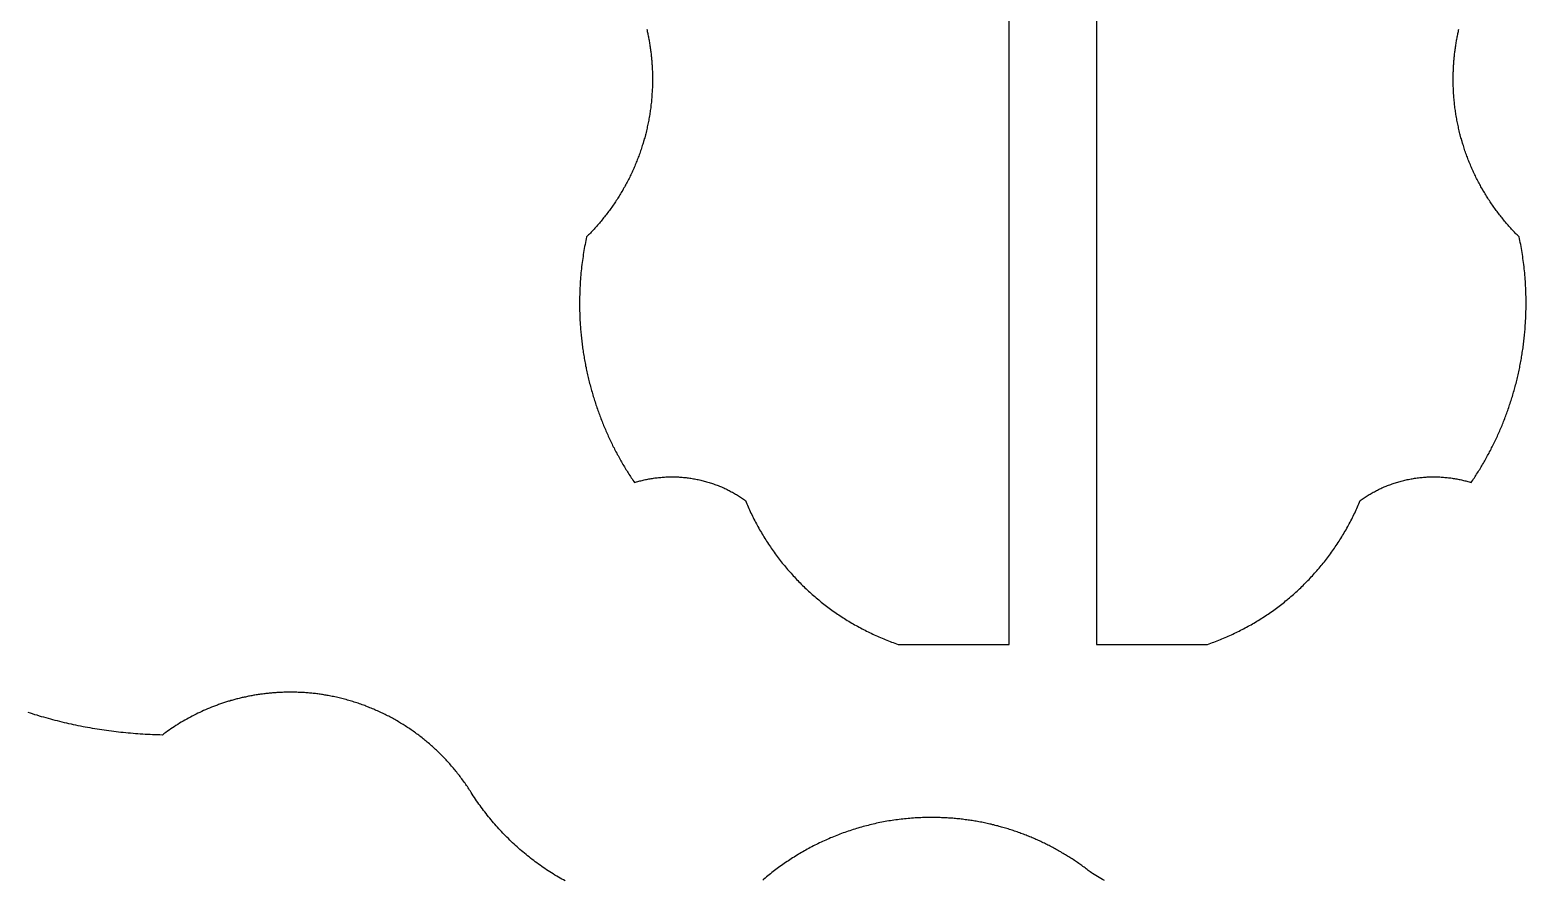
# Model space of a CAD drawing. Extents: x -331 to 1103, y -532 to 1751.
# Drawn here: x 729.2 to 938.5, y 508.9 to 627.8 of the extents above; entities that cross this region are included whole.
import ezdxf

# ---------------------------------------------------------------- set-up
doc = ezdxf.new("R2010")
doc.units = 0
doc.layers.add('Default_Layer', color=1, linetype='CONTINUOUS')

msp = doc.modelspace()

# ---------------------------------------------------------------- linework, layer by layer
at = {"layer": 'Default_Layer'}
for points in [[(815.46, 627.96), (815.5, 627.81), (815.53, 627.65), (815.57, 627.5), (815.6, 627.35), (815.63, 627.19), (815.66, 627.04), (815.69, 626.88), (815.72, 626.72), (815.75, 626.57), (815.78, 626.41), (815.81, 626.26), (815.83, 626.1), (815.86, 625.94), (815.88, 625.78), (815.91, 625.63), (815.93, 625.47), (815.95, 625.31), (815.98, 625.15), (816, 624.99), (816.02, 624.83), (816.04, 624.68), (816.06, 624.52), (816.07, 624.36), (816.09, 624.2), (816.11, 624.04), (816.12, 623.88), (816.14, 623.72), (816.15, 623.55), (816.16, 623.39), (816.18, 623.23), (816.19, 623.07), (816.2, 622.91), (816.21, 622.75), (816.22, 622.58), (816.22, 622.42), (816.23, 622.26), (816.24, 622.1), (816.24, 621.93), (816.25, 621.77), (816.25, 621.61), (816.26, 621.44), (816.26, 621.28), (816.26, 621.11), (816.26, 620.95), (816.26, 620.75), (816.26, 620.55), (816.25, 620.34), (816.25, 620.14), (816.24, 619.94), (816.24, 619.74), (816.23, 619.54), (816.22, 619.34), (816.21, 619.14), (816.19, 618.94), (816.18, 618.74), (816.17, 618.55), (816.15, 618.35), (816.13, 618.15), (816.12, 617.95), (816.1, 617.76), (816.08, 617.56), (816.05, 617.36), (816.03, 617.17), (816.01, 616.97), (815.98, 616.78), (815.95, 616.58), (815.93, 616.39), (815.9, 616.19), (815.87, 616), (815.83, 615.81), (815.8, 615.61), (815.77, 615.42), (815.73, 615.23), (815.7, 615.04), (815.66, 614.85), (815.62, 614.66), (815.58, 614.47), (815.54, 614.28), (815.5, 614.09), (815.45, 613.9), (815.41, 613.71), (815.36, 613.52), (815.32, 613.33), (815.27, 613.15), (815.22, 612.96), (815.17, 612.77), (815.12, 612.59), (815.06, 612.4), (815.01, 612.22), (814.96, 612.03), (814.9, 611.85), (814.84, 611.66), (814.78, 611.48), (814.73, 611.3), (814.67, 611.12), (814.6, 610.94), (814.54, 610.75), (814.48, 610.57), (814.41, 610.39), (814.35, 610.21), (814.28, 610.04), (814.21, 609.86), (814.14, 609.68), (814.07, 609.5), (814, 609.33), (813.93, 609.15), (813.86, 608.97), (813.78, 608.8), (813.71, 608.62), (813.63, 608.45), (813.55, 608.28), (813.48, 608.1), (813.4, 607.93), (813.32, 607.76), (813.24, 607.59), (813.15, 607.42), (813.07, 607.25), (812.99, 607.08), (812.9, 606.91), (812.81, 606.74), (812.73, 606.57), (812.64, 606.41), (812.55, 606.24), (812.46, 606.07), (812.37, 605.91), (812.27, 605.74), (812.18, 605.58), (812.09, 605.42), (811.99, 605.25), (811.89, 605.09), (811.8, 604.93), (811.7, 604.77), (811.6, 604.61), (811.5, 604.45), (811.4, 604.29), (811.3, 604.13), (811.19, 603.97), (811.09, 603.82), (810.99, 603.66), (810.88, 603.51), (810.77, 603.35), (810.67, 603.2), (810.56, 603.04), (810.45, 602.89), (810.34, 602.74), (810.23, 602.59), (810.12, 602.44), (810, 602.29), (809.89, 602.14), (809.77, 601.99), (809.66, 601.84), (809.54, 601.69), (809.43, 601.55), (809.31, 601.4), (809.19, 601.25), (809.07, 601.11), (808.95, 600.97), (808.83, 600.82), (808.7, 600.68), (808.58, 600.54), (808.46, 600.4), (808.33, 600.26), (808.21, 600.12), (808.08, 599.98), (807.95, 599.85), (807.82, 599.71), (807.7, 599.57), (807.57, 599.44), (807.43, 599.3), (807.3, 599.17), (807.17, 599.04), (807.04, 598.9), (806.98, 598.64), (806.92, 598.38), (806.87, 598.11), (806.82, 597.84), (806.77, 597.56), (806.72, 597.29), (806.67, 597.01), (806.62, 596.73), (806.58, 596.45), (806.54, 596.17), (806.5, 595.89), (806.46, 595.6), (806.42, 595.31), (806.38, 595.02), (806.35, 594.73), (806.32, 594.44), (806.29, 594.15), (806.26, 593.85), (806.23, 593.56), (806.21, 593.26), (806.18, 592.96), (806.16, 592.66), (806.14, 592.36), (806.13, 592.05), (806.11, 591.75), (806.1, 591.45), (806.09, 591.14), (806.08, 590.83), (806.07, 590.53), (806.07, 590.22), (806.06, 589.91), (806.06, 589.6), (806.06, 589.38), (806.06, 589.17), (806.07, 588.95), (806.07, 588.73), (806.07, 588.51), (806.08, 588.29), (806.09, 588.08), (806.09, 587.86), (806.1, 587.64), (806.11, 587.42), (806.12, 587.21), (806.14, 586.99), (806.15, 586.77), (806.16, 586.56), (806.18, 586.34), (806.19, 586.13), (806.21, 585.91), (806.23, 585.7), (806.25, 585.48), (806.27, 585.27), (806.29, 585.06), (806.31, 584.84), (806.33, 584.63), (806.36, 584.42), (806.38, 584.21), (806.41, 583.99), (806.44, 583.78), (806.46, 583.57), (806.49, 583.36), (806.52, 583.15), (806.55, 582.94), (806.58, 582.73), (806.62, 582.52), (806.65, 582.31), (806.69, 582.1), (806.72, 581.89), (806.76, 581.68), (806.8, 581.47), (806.83, 581.27), (806.87, 581.06), (806.91, 580.85), (806.96, 580.64), (807, 580.44), (807.04, 580.23), (807.09, 580.03), (807.13, 579.82), (807.18, 579.62), (807.22, 579.41), (807.27, 579.21), (807.32, 579), (807.37, 578.8), (807.42, 578.6), (807.47, 578.39), (807.52, 578.19), (807.58, 577.99), (807.63, 577.79), (807.69, 577.59), (807.74, 577.39), (807.8, 577.19), (807.86, 576.99), (807.92, 576.79), (807.98, 576.59), (808.04, 576.39), (808.1, 576.19), (808.16, 576), (808.22, 575.8), (808.29, 575.6), (808.35, 575.41), (808.42, 575.21), (808.49, 575.01), (808.55, 574.82), (808.62, 574.62), (808.69, 574.43), (808.76, 574.24), (808.83, 574.04), (808.9, 573.85), (808.98, 573.66), (809.05, 573.47), (809.12, 573.28), (809.2, 573.08), (809.28, 572.89), (809.35, 572.7), (809.43, 572.52), (809.51, 572.33), (809.59, 572.14), (809.67, 571.95), (809.75, 571.76), (809.83, 571.58), (809.91, 571.39), (810, 571.2), (810.08, 571.02), (810.17, 570.83), (810.25, 570.65), (810.34, 570.46), (810.43, 570.28), (810.51, 570.1), (810.6, 569.91), (810.69, 569.73), (810.78, 569.55), (810.88, 569.37), (810.97, 569.19), (811.06, 569.01), (811.15, 568.83), (811.25, 568.65), (811.34, 568.47), (811.44, 568.3), (811.54, 568.12), (811.64, 567.94), (811.73, 567.77), (811.83, 567.59), (811.93, 567.42), (812.03, 567.24), (812.13, 567.07), (812.24, 566.89), (812.34, 566.72), (812.44, 566.55), (812.55, 566.38), (812.65, 566.21), (812.76, 566.04), (812.87, 565.87), (812.97, 565.7), (813.08, 565.53), (813.19, 565.36), (813.3, 565.19), (813.41, 565.03), (813.52, 564.86), (813.63, 564.69), (813.75, 564.53), (813.89, 564.58), (814.04, 564.62), (814.19, 564.67), (814.34, 564.71), (814.5, 564.75), (814.65, 564.79), (814.81, 564.83), (814.96, 564.87), (815.12, 564.91), (815.28, 564.94), (815.44, 564.97), (815.6, 565.01), (815.76, 565.04), (815.92, 565.07), (816.09, 565.09), (816.25, 565.12), (816.42, 565.14), (816.58, 565.17), (816.75, 565.19), (816.92, 565.21), (817.09, 565.23), (817.26, 565.25), (817.43, 565.26), (817.6, 565.28), (817.77, 565.29), (817.94, 565.3), (818.11, 565.31), (818.29, 565.32), (818.46, 565.32), (818.64, 565.33), (818.81, 565.33), (818.99, 565.33), (819.17, 565.33), (819.35, 565.33), (819.53, 565.32), (819.7, 565.31), (819.88, 565.31), (820.06, 565.3), (820.24, 565.29), (820.42, 565.27), (820.59, 565.26), (820.77, 565.24), (820.95, 565.22), (821.12, 565.2), (821.3, 565.18), (821.47, 565.16), (821.64, 565.13), (821.82, 565.1), (821.99, 565.07), (822.16, 565.04), (822.33, 565.01), (822.5, 564.98), (822.67, 564.94), (822.84, 564.91), (823.01, 564.87), (823.18, 564.83), (823.35, 564.79), (823.51, 564.74), (823.68, 564.7), (823.84, 564.65), (824.01, 564.6), (824.17, 564.55), (824.34, 564.5), (824.5, 564.45), (824.66, 564.39), (824.82, 564.34), (824.98, 564.28), (825.14, 564.22), (825.3, 564.16), (825.46, 564.1), (825.62, 564.04), (825.77, 563.97), (825.93, 563.91), (826.08, 563.84), (826.24, 563.77), (826.39, 563.7), (826.54, 563.63), (826.69, 563.56), (826.84, 563.48), (826.99, 563.41), (827.14, 563.33), (827.29, 563.25), (827.44, 563.17), (827.58, 563.09), (827.73, 563.01), (827.87, 562.92), (828.01, 562.84), (828.16, 562.75), (828.3, 562.66), (828.44, 562.58), (828.58, 562.48), (828.71, 562.39), (828.85, 562.3), (828.99, 562.21), (829.12, 562.11), (829.26, 562.01), (829.35, 561.79), (829.44, 561.57), (829.54, 561.35), (829.64, 561.13), (829.73, 560.91), (829.83, 560.7), (829.93, 560.48), (830.04, 560.26), (830.14, 560.05), (830.25, 559.83), (830.35, 559.62), (830.46, 559.41), (830.57, 559.19), (830.68, 558.98), (830.79, 558.77), (830.9, 558.56), (831.02, 558.36), (831.13, 558.15), (831.25, 557.94), (831.37, 557.74), (831.49, 557.53), (831.61, 557.33), (831.73, 557.13), (831.85, 556.92), (831.98, 556.72), (832.1, 556.52), (832.23, 556.32), (832.36, 556.13), (832.49, 555.93), (832.62, 555.73), (832.75, 555.54), (832.88, 555.34), (833.02, 555.15), (833.15, 554.96), (833.29, 554.77), (833.43, 554.58), (833.57, 554.39), (833.71, 554.2), (833.85, 554.01), (833.99, 553.82), (834.13, 553.64), (834.28, 553.45), (834.42, 553.27), (834.57, 553.09), (834.72, 552.91), (834.87, 552.73), (835.02, 552.55), (835.17, 552.37), (835.33, 552.19), (835.48, 552.02), (835.64, 551.84), (835.79, 551.67), (835.95, 551.49), (836.11, 551.32), (836.27, 551.15), (836.43, 550.98), (836.59, 550.81), (836.75, 550.64), (836.92, 550.48), (837.08, 550.31), (837.25, 550.15), (837.42, 549.99), (837.59, 549.82), (837.76, 549.66), (837.93, 549.5), (838.1, 549.34), (838.27, 549.19), (838.45, 549.03), (838.62, 548.87), (838.8, 548.72), (838.97, 548.57), (839.15, 548.41), (839.33, 548.26), (839.51, 548.11), (839.69, 547.97), (839.88, 547.82), (840.06, 547.67), (840.24, 547.53), (840.43, 547.38), (840.61, 547.24), (840.8, 547.1), (840.99, 546.96), (841.18, 546.82), (841.37, 546.68), (841.56, 546.55), (841.75, 546.41), (841.95, 546.28), (842.14, 546.14), (842.33, 546.01), (842.53, 545.88), (842.73, 545.75), (842.92, 545.63), (843.12, 545.5), (843.32, 545.37), (843.52, 545.25), (843.73, 545.13), (843.93, 545), (844.13, 544.88), (844.34, 544.77), (844.54, 544.65), (844.75, 544.53), (844.95, 544.42), (845.16, 544.3), (845.37, 544.19), (845.58, 544.08), (845.79, 543.97), (846, 543.86), (846.21, 543.75), (846.43, 543.65), (846.64, 543.54), (846.86, 543.44), (847.07, 543.34), (847.29, 543.24), (847.51, 543.14), (847.72, 543.04), (847.94, 542.94), (848.16, 542.85), (848.38, 542.75), (848.61, 542.66), (848.83, 542.57), (849.05, 542.48), (849.27, 542.39), (849.5, 542.31), (849.72, 542.22), (849.95, 542.14), (850.18, 542.05), (850.41, 541.97), (850.63, 541.89), (866.18, 541.89), (866.18, 541.89), (866.18, 629.9)], [(878.36, 629.9), (878.36, 541.89), (893.9, 541.89), (894.13, 541.97), (894.36, 542.05), (894.59, 542.14), (894.81, 542.22), (895.04, 542.31), (895.26, 542.39), (895.49, 542.48), (895.71, 542.57), (895.93, 542.66), (896.15, 542.75), (896.37, 542.85), (896.59, 542.94), (896.81, 543.04), (897.03, 543.14), (897.25, 543.24), (897.47, 543.34), (897.68, 543.44), (897.9, 543.54), (898.11, 543.65), (898.32, 543.75), (898.54, 543.86), (898.75, 543.97), (898.96, 544.08), (899.17, 544.19), (899.38, 544.3), (899.58, 544.42), (899.79, 544.53), (900, 544.65), (900.2, 544.77), (900.41, 544.88), (900.61, 545), (900.81, 545.13), (901.01, 545.25), (901.21, 545.37), (901.41, 545.5), (901.61, 545.63), (901.81, 545.75), (902.01, 545.88), (902.2, 546.01), (902.4, 546.14), (902.59, 546.28), (902.79, 546.41), (902.98, 546.55), (903.17, 546.68), (903.36, 546.82), (903.55, 546.96), (903.74, 547.1), (903.92, 547.24), (904.11, 547.38), (904.3, 547.53), (904.48, 547.67), (904.66, 547.82), (904.84, 547.97), (905.03, 548.11), (905.21, 548.26), (905.39, 548.41), (905.56, 548.57), (905.74, 548.72), (905.92, 548.87), (906.09, 549.03), (906.27, 549.19), (906.44, 549.34), (906.61, 549.5), (906.78, 549.66), (906.95, 549.82), (907.12, 549.99), (907.29, 550.15), (907.45, 550.31), (907.62, 550.48), (907.78, 550.64), (907.95, 550.81), (908.11, 550.98), (908.27, 551.15), (908.43, 551.32), (908.59, 551.49), (908.75, 551.67), (908.9, 551.84), (909.06, 552.02), (909.21, 552.19), (909.36, 552.37), (909.52, 552.55), (909.67, 552.73), (909.82, 552.91), (909.97, 553.09), (910.11, 553.27), (910.26, 553.45), (910.4, 553.64), (910.55, 553.82), (910.69, 554.01), (910.83, 554.2), (910.97, 554.39), (911.11, 554.58), (911.25, 554.77), (911.39, 554.96), (911.52, 555.15), (911.66, 555.34), (911.79, 555.54), (911.92, 555.73), (912.05, 555.93), (912.18, 556.13), (912.31, 556.32), (912.44, 556.52), (912.56, 556.72), (912.69, 556.92), (912.81, 557.13), (912.93, 557.33), (913.05, 557.53), (913.17, 557.74), (913.29, 557.94), (913.4, 558.15), (913.52, 558.36), (913.63, 558.56), (913.75, 558.77), (913.86, 558.98), (913.97, 559.19), (914.08, 559.41), (914.19, 559.62), (914.29, 559.83), (914.4, 560.05), (914.5, 560.26), (914.6, 560.48), (914.7, 560.7), (914.8, 560.91), (914.9, 561.13), (915, 561.35), (915.09, 561.57), (915.19, 561.79), (915.28, 562.01), (915.42, 562.11), (915.55, 562.21), (915.69, 562.3), (915.82, 562.39), (915.96, 562.48), (916.1, 562.58), (916.24, 562.66), (916.38, 562.75), (916.52, 562.84), (916.67, 562.92), (916.81, 563.01), (916.96, 563.09), (917.1, 563.17), (917.25, 563.25), (917.4, 563.33), (917.55, 563.41), (917.7, 563.48), (917.85, 563.56), (918, 563.63), (918.15, 563.7), (918.3, 563.77), (918.46, 563.84), (918.61, 563.91), (918.77, 563.97), (918.92, 564.04), (919.08, 564.1), (919.24, 564.16), (919.4, 564.22), (919.56, 564.28), (919.72, 564.34), (919.88, 564.39), (920.04, 564.45), (920.2, 564.5), (920.36, 564.55), (920.53, 564.6), (920.69, 564.65), (920.86, 564.7), (921.02, 564.74), (921.19, 564.79), (921.36, 564.83), (921.53, 564.87), (921.7, 564.91), (921.86, 564.94), (922.03, 564.98), (922.21, 565.01), (922.38, 565.04), (922.55, 565.07), (922.72, 565.1), (922.89, 565.13), (923.07, 565.16), (923.24, 565.18), (923.42, 565.2), (923.59, 565.22), (923.77, 565.24), (923.94, 565.26), (924.12, 565.27), (924.3, 565.29), (924.48, 565.3), (924.65, 565.31), (924.83, 565.31), (925.01, 565.32), (925.19, 565.33), (925.37, 565.33), (925.55, 565.33), (925.73, 565.33), (925.9, 565.33), (926.08, 565.32), (926.25, 565.32), (926.42, 565.31), (926.6, 565.3), (926.77, 565.29), (926.94, 565.28), (927.11, 565.26), (927.28, 565.25), (927.45, 565.23), (927.62, 565.21), (927.79, 565.19), (927.95, 565.17), (928.12, 565.14), (928.29, 565.12), (928.45, 565.09), (928.61, 565.07), (928.78, 565.04), (928.94, 565.01), (929.1, 564.97), (929.26, 564.94), (929.42, 564.91), (929.58, 564.87), (929.73, 564.83), (929.89, 564.79), (930.04, 564.75), (930.19, 564.71), (930.35, 564.67), (930.5, 564.62), (930.64, 564.58), (930.79, 564.53), (930.9, 564.69), (931.02, 564.86), (931.13, 565.03), (931.24, 565.19), (931.35, 565.36), (931.46, 565.53), (931.56, 565.7), (931.67, 565.87), (931.78, 566.04), (931.88, 566.21), (931.99, 566.38), (932.09, 566.55), (932.2, 566.72), (932.3, 566.89), (932.4, 567.07), (932.5, 567.24), (932.6, 567.42), (932.7, 567.59), (932.8, 567.77), (932.9, 567.94), (933, 568.12), (933.1, 568.3), (933.19, 568.47), (933.29, 568.65), (933.38, 568.83), (933.48, 569.01), (933.57, 569.19), (933.66, 569.37), (933.75, 569.55), (933.84, 569.73), (933.93, 569.91), (934.02, 570.1), (934.11, 570.28), (934.2, 570.46), (934.29, 570.65), (934.37, 570.83), (934.46, 571.02), (934.54, 571.2), (934.62, 571.39), (934.71, 571.58), (934.79, 571.76), (934.87, 571.95), (934.95, 572.14), (935.03, 572.33), (935.11, 572.52), (935.19, 572.7), (935.26, 572.89), (935.34, 573.08), (935.41, 573.28), (935.49, 573.47), (935.56, 573.66), (935.63, 573.85), (935.71, 574.04), (935.78, 574.24), (935.85, 574.43), (935.92, 574.62), (935.98, 574.82), (936.05, 575.01), (936.12, 575.21), (936.18, 575.41), (936.25, 575.6), (936.31, 575.8), (936.38, 576), (936.44, 576.19), (936.5, 576.39), (936.56, 576.59), (936.62, 576.79), (936.68, 576.99), (936.74, 577.19), (936.79, 577.39), (936.85, 577.59), (936.91, 577.79), (936.96, 577.99), (937.01, 578.19), (937.07, 578.39), (937.12, 578.6), (937.17, 578.8), (937.22, 579), (937.27, 579.21), (937.31, 579.41), (937.36, 579.62), (937.41, 579.82), (937.45, 580.03), (937.5, 580.23), (937.54, 580.44), (937.58, 580.64), (937.62, 580.85), (937.66, 581.06), (937.7, 581.27), (937.74, 581.47), (937.78, 581.68), (937.82, 581.89), (937.85, 582.1), (937.89, 582.31), (937.92, 582.52), (937.95, 582.73), (937.98, 582.94), (938.02, 583.15), (938.05, 583.36), (938.07, 583.57), (938.1, 583.78), (938.13, 583.99), (938.16, 584.21), (938.18, 584.42), (938.2, 584.63), (938.23, 584.84), (938.25, 585.06), (938.27, 585.27), (938.29, 585.48), (938.31, 585.7), (938.33, 585.91), (938.34, 586.13), (938.36, 586.34), (938.37, 586.56), (938.39, 586.77), (938.4, 586.99), (938.41, 587.21), (938.42, 587.42), (938.43, 587.64), (938.44, 587.86), (938.45, 588.08), (938.46, 588.29), (938.46, 588.51), (938.47, 588.73), (938.47, 588.95), (938.47, 589.17), (938.48, 589.38), (938.48, 589.6), (938.48, 589.91), (938.47, 590.22), (938.47, 590.53), (938.46, 590.83), (938.45, 591.14), (938.44, 591.45), (938.43, 591.75), (938.41, 592.05), (938.39, 592.36), (938.38, 592.66), (938.35, 592.96), (938.33, 593.26), (938.31, 593.56), (938.28, 593.85), (938.25, 594.15), (938.22, 594.44), (938.19, 594.73), (938.16, 595.02), (938.12, 595.31), (938.08, 595.6), (938.04, 595.89), (938, 596.17), (937.96, 596.45), (937.91, 596.73), (937.87, 597.01), (937.82, 597.29), (937.77, 597.56), (937.72, 597.84), (937.67, 598.11), (937.61, 598.38), (937.56, 598.64), (937.5, 598.9), (937.37, 599.04), (937.23, 599.17), (937.1, 599.3), (936.97, 599.44), (936.84, 599.57), (936.71, 599.71), (936.59, 599.85), (936.46, 599.98), (936.33, 600.12), (936.21, 600.26), (936.08, 600.4), (935.96, 600.54), (935.83, 600.68), (935.71, 600.82), (935.59, 600.97), (935.47, 601.11), (935.35, 601.25), (935.23, 601.4), (935.11, 601.55), (934.99, 601.69), (934.88, 601.84), (934.76, 601.99), (934.65, 602.14), (934.53, 602.29), (934.42, 602.44), (934.31, 602.59), (934.2, 602.74), (934.09, 602.89), (933.98, 603.04), (933.87, 603.2), (933.76, 603.35), (933.66, 603.51), (933.55, 603.66), (933.45, 603.82), (933.34, 603.97), (933.24, 604.13), (933.14, 604.29), (933.04, 604.45), (932.94, 604.61), (932.84, 604.77), (932.74, 604.93), (932.64, 605.09), (932.55, 605.25), (932.45, 605.42), (932.36, 605.58), (932.26, 605.74), (932.17, 605.91), (932.08, 606.07), (931.99, 606.24), (931.9, 606.41), (931.81, 606.57), (931.72, 606.74), (931.64, 606.91), (931.55, 607.08), (931.47, 607.25), (931.38, 607.42), (931.3, 607.59), (931.22, 607.76), (931.14, 607.93), (931.06, 608.1), (930.98, 608.28), (930.91, 608.45), (930.83, 608.62), (930.75, 608.8), (930.68, 608.97), (930.61, 609.15), (930.53, 609.33), (930.46, 609.5), (930.39, 609.68), (930.32, 609.86), (930.26, 610.04), (930.19, 610.21), (930.12, 610.39), (930.06, 610.57), (930, 610.75), (929.93, 610.94), (929.87, 611.12), (929.81, 611.3), (929.75, 611.48), (929.7, 611.66), (929.64, 611.85), (929.58, 612.03), (929.53, 612.22), (929.47, 612.4), (929.42, 612.59), (929.37, 612.77), (929.32, 612.96), (929.27, 613.15), (929.22, 613.33), (929.18, 613.52), (929.13, 613.71), (929.09, 613.9), (929.04, 614.09), (929, 614.28), (928.96, 614.47), (928.92, 614.66), (928.88, 614.85), (928.84, 615.04), (928.81, 615.23), (928.77, 615.42), (928.74, 615.61), (928.7, 615.81), (928.67, 616), (928.64, 616.19), (928.61, 616.39), (928.58, 616.58), (928.56, 616.78), (928.53, 616.97), (928.51, 617.17), (928.48, 617.36), (928.46, 617.56), (928.44, 617.76), (928.42, 617.95), (928.4, 618.15), (928.39, 618.35), (928.37, 618.55), (928.36, 618.74), (928.34, 618.94), (928.33, 619.14), (928.32, 619.34), (928.31, 619.54), (928.3, 619.74), (928.29, 619.94), (928.29, 620.14), (928.28, 620.34), (928.28, 620.55), (928.28, 620.75), (928.28, 620.95), (928.28, 621.11), (928.28, 621.28), (928.28, 621.44), (928.29, 621.61), (928.29, 621.77), (928.29, 621.93), (928.3, 622.1), (928.31, 622.26), (928.31, 622.42), (928.32, 622.58), (928.33, 622.75), (928.34, 622.91), (928.35, 623.07), (928.36, 623.23), (928.37, 623.39), (928.39, 623.55), (928.4, 623.72), (928.42, 623.88), (928.43, 624.04), (928.45, 624.2), (928.46, 624.36), (928.48, 624.52), (928.5, 624.68), (928.52, 624.83), (928.54, 624.99), (928.56, 625.15), (928.58, 625.31), (928.61, 625.47), (928.63, 625.63), (928.65, 625.78), (928.68, 625.94), (928.7, 626.1), (928.73, 626.26), (928.76, 626.41), (928.79, 626.57), (928.82, 626.72), (928.85, 626.88), (928.88, 627.04), (928.91, 627.19), (928.94, 627.35), (928.97, 627.5), (929.01, 627.65), (929.04, 627.81), (929.07, 627.96)], [(804.06, 508.8), (803.82, 508.94), (803.57, 509.07), (803.33, 509.21), (803.09, 509.35), (802.86, 509.49), (802.62, 509.63), (802.38, 509.78), (802.15, 509.92), (801.92, 510.07), (801.68, 510.22), (801.45, 510.37), (801.22, 510.53), (800.99, 510.68), (800.77, 510.84), (800.54, 511), (800.32, 511.16), (800.09, 511.32), (799.87, 511.48), (799.65, 511.65), (799.43, 511.82), (799.21, 511.99), (798.99, 512.16), (798.78, 512.33), (798.57, 512.5), (798.35, 512.68), (798.14, 512.85), (797.93, 513.03), (797.72, 513.21), (797.51, 513.4), (797.31, 513.58), (797.1, 513.77), (796.9, 513.95), (796.7, 514.14), (796.5, 514.33), (796.3, 514.52), (796.1, 514.72), (795.9, 514.91), (795.71, 515.11), (795.52, 515.3), (795.32, 515.5), (795.13, 515.7), (794.95, 515.91), (794.76, 516.11), (794.57, 516.31), (794.39, 516.52), (794.21, 516.73), (794.03, 516.94), (793.85, 517.15), (793.67, 517.36), (793.49, 517.58), (793.32, 517.79), (793.14, 518.01), (792.97, 518.23), (792.8, 518.45), (792.63, 518.67), (792.47, 518.89), (792.3, 519.11), (792.14, 519.34), (791.98, 519.56), (791.82, 519.79), (791.66, 520.02), (791.5, 520.25), (791.35, 520.48), (791.19, 520.72), (791.04, 520.95), (790.89, 521.19), (790.79, 521.35), (790.68, 521.51), (790.58, 521.67), (790.47, 521.83), (790.36, 521.99), (790.25, 522.15), (790.15, 522.31), (790.04, 522.47), (789.92, 522.62), (789.81, 522.78), (789.7, 522.93), (789.59, 523.09), (789.47, 523.24), (789.36, 523.39), (789.24, 523.55), (789.12, 523.7), (789, 523.85), (788.88, 524), (788.76, 524.15), (788.64, 524.3), (788.52, 524.44), (788.4, 524.59), (788.27, 524.73), (788.15, 524.88), (788.02, 525.02), (787.9, 525.17), (787.77, 525.31), (787.64, 525.45), (787.51, 525.59), (787.38, 525.73), (787.25, 525.87), (787.12, 526.01), (786.99, 526.14), (786.85, 526.28), (786.72, 526.42), (786.59, 526.55), (786.45, 526.68), (786.31, 526.82), (786.18, 526.95), (786.04, 527.08), (785.9, 527.21), (785.76, 527.34), (785.62, 527.47), (785.48, 527.6), (785.33, 527.72), (785.19, 527.85), (785.05, 527.97), (784.9, 528.1), (784.76, 528.22), (784.61, 528.34), (784.46, 528.46), (784.31, 528.58), (784.17, 528.7), (784.02, 528.82), (783.87, 528.94), (783.72, 529.05), (783.56, 529.17), (783.41, 529.28), (783.26, 529.4), (783.1, 529.51), (782.95, 529.62), (782.79, 529.73), (782.64, 529.84), (782.48, 529.95), (782.32, 530.06), (782.16, 530.17), (782, 530.27), (781.84, 530.38), (781.68, 530.48), (781.52, 530.58), (781.36, 530.68), (781.2, 530.79), (781.03, 530.89), (780.87, 530.98), (780.71, 531.08), (780.54, 531.18), (780.37, 531.27), (780.21, 531.37), (780.04, 531.46), (779.87, 531.56), (779.7, 531.65), (779.53, 531.74), (779.36, 531.83), (779.19, 531.91), (779.02, 532), (778.85, 532.09), (778.67, 532.17), (778.5, 532.26), (778.33, 532.34), (778.15, 532.42), (777.97, 532.5), (777.8, 532.58), (777.62, 532.66), (777.44, 532.74), (777.27, 532.82), (777.09, 532.89), (776.91, 532.97), (776.73, 533.04), (776.55, 533.11), (776.37, 533.18), (776.18, 533.25), (776, 533.32), (775.82, 533.39), (775.63, 533.45), (775.45, 533.52), (775.27, 533.58), (775.08, 533.65), (774.89, 533.71), (774.71, 533.77), (774.52, 533.83), (774.33, 533.89), (774.14, 533.95), (773.96, 534), (773.77, 534.06), (773.58, 534.11), (773.39, 534.16), (773.19, 534.21), (773, 534.26), (772.81, 534.31), (772.62, 534.36), (772.42, 534.41), (772.23, 534.45), (772.04, 534.5), (771.84, 534.54), (771.65, 534.58), (771.45, 534.62), (771.25, 534.66), (771.06, 534.7), (770.9, 534.73), (770.75, 534.76), (770.59, 534.79), (770.43, 534.81), (770.27, 534.84), (770.11, 534.87), (769.95, 534.89), (769.79, 534.91), (769.62, 534.94), (769.46, 534.96), (769.29, 534.98), (769.12, 535), (768.95, 535.02), (768.78, 535.04), (768.61, 535.05), (768.44, 535.07), (768.27, 535.09), (768.1, 535.1), (767.92, 535.12), (767.75, 535.13), (767.58, 535.14), (767.4, 535.15), (767.22, 535.16), (767.05, 535.17), (766.87, 535.18), (766.69, 535.18), (766.51, 535.19), (766.33, 535.19), (766.15, 535.2), (765.97, 535.2), (765.79, 535.2), (765.61, 535.2), (765.46, 535.2), (765.3, 535.2), (765.14, 535.2), (764.98, 535.2), (764.82, 535.19), (764.67, 535.19), (764.51, 535.18), (764.35, 535.18), (764.2, 535.17), (764.04, 535.16), (763.88, 535.15), (763.73, 535.14), (763.57, 535.13), (763.42, 535.12), (763.26, 535.11), (763.11, 535.1), (762.95, 535.08), (762.8, 535.07), (762.64, 535.06), (762.49, 535.04), (762.33, 535.02), (762.18, 535.01), (762.03, 534.99), (761.87, 534.97), (761.72, 534.95), (761.57, 534.93), (761.41, 534.91), (761.26, 534.89), (761.11, 534.86), (760.96, 534.84), (760.81, 534.82), (760.65, 534.79), (760.5, 534.77), (760.35, 534.74), (760.2, 534.71), (760.05, 534.68), (759.9, 534.66), (759.75, 534.63), (759.6, 534.6), (759.45, 534.57), (759.31, 534.53), (759.16, 534.5), (759.01, 534.47), (758.86, 534.44), (758.71, 534.4), (758.57, 534.37), (758.42, 534.33), (758.27, 534.29), (758.12, 534.26), (757.98, 534.22), (757.83, 534.18), (757.69, 534.14), (757.54, 534.1), (757.4, 534.06), (757.25, 534.02), (757.11, 533.97), (756.96, 533.93), (756.82, 533.89), (756.68, 533.84), (756.53, 533.8), (756.39, 533.75), (756.25, 533.7), (756.11, 533.66), (755.97, 533.61), (755.82, 533.56), (755.68, 533.51), (755.54, 533.46), (755.4, 533.41), (755.26, 533.36), (755.12, 533.31), (754.98, 533.25), (754.84, 533.2), (754.57, 533.09), (754.29, 532.98), (754.02, 532.87), (753.75, 532.75), (753.47, 532.63), (753.2, 532.51), (752.94, 532.38), (752.67, 532.26), (752.41, 532.13), (752.14, 532), (751.88, 531.86), (751.62, 531.72), (751.36, 531.59), (751.1, 531.44), (750.85, 531.3), (750.6, 531.15), (750.34, 531), (750.09, 530.85), (749.85, 530.7), (749.6, 530.54), (749.35, 530.38), (749.11, 530.22), (748.87, 530.06), (748.63, 529.89), (748.39, 529.73), (748.16, 529.56), (747.92, 529.38), (747.69, 529.21), (747.35, 529.22), (747, 529.23), (746.66, 529.24), (746.32, 529.25), (745.97, 529.27), (745.63, 529.28), (745.29, 529.3), (744.95, 529.32), (744.61, 529.35), (744.27, 529.37), (743.93, 529.39), (743.59, 529.42), (743.25, 529.45), (742.91, 529.48), (742.57, 529.51), (742.23, 529.55), (741.9, 529.58), (741.56, 529.62), (741.23, 529.66), (740.89, 529.7), (740.56, 529.74), (740.22, 529.79), (739.89, 529.83), (739.56, 529.88), (739.22, 529.93), (738.89, 529.98), (738.56, 530.03), (738.23, 530.09), (737.9, 530.14), (737.57, 530.2), (737.24, 530.26), (736.91, 530.32), (736.59, 530.38), (736.26, 530.45), (735.93, 530.51), (735.61, 530.58), (735.28, 530.65), (734.96, 530.72), (734.63, 530.79), (734.31, 530.87), (733.99, 530.94), (733.67, 531.02), (733.35, 531.1), (733.03, 531.18), (732.71, 531.26), (732.39, 531.34), (732.07, 531.43), (731.75, 531.51), (731.43, 531.6), (731.12, 531.69), (730.8, 531.78), (730.49, 531.87), (730.17, 531.97), (729.86, 532.06), (729.54, 532.16), (729.23, 532.26), (728.92, 532.36)], [(879.48, 508.84), (879.24, 508.98), (879, 509.13), (878.76, 509.27), (878.52, 509.41), (878.28, 509.55), (878.04, 509.69), (877.8, 509.83), (877.66, 509.95), (877.51, 510.06), (877.37, 510.17), (877.22, 510.28), (877.08, 510.4), (876.93, 510.51), (876.78, 510.62), (876.64, 510.73), (876.49, 510.83), (876.34, 510.94), (876.19, 511.05), (876.04, 511.16), (875.89, 511.26), (875.74, 511.37), (875.58, 511.47), (875.43, 511.57), (875.28, 511.68), (875.12, 511.78), (874.97, 511.88), (874.81, 511.98), (874.66, 512.08), (874.5, 512.18), (874.34, 512.28), (874.19, 512.37), (874.03, 512.47), (873.87, 512.56), (873.71, 512.66), (873.55, 512.75), (873.39, 512.85), (873.23, 512.94), (873.07, 513.03), (872.91, 513.12), (872.74, 513.21), (872.58, 513.3), (872.42, 513.39), (872.25, 513.48), (872.09, 513.56), (871.92, 513.65), (871.76, 513.74), (871.59, 513.82), (871.43, 513.9), (871.26, 513.99), (871.09, 514.07), (870.92, 514.15), (870.75, 514.23), (870.59, 514.31), (870.42, 514.39), (870.25, 514.46), (870.08, 514.54), (869.9, 514.62), (869.73, 514.69), (869.56, 514.77), (869.39, 514.84), (869.22, 514.91), (869.04, 514.98), (868.87, 515.06), (868.69, 515.13), (868.52, 515.19), (868.34, 515.26), (868.17, 515.33), (867.99, 515.4), (867.81, 515.46), (867.64, 515.53), (867.46, 515.59), (867.28, 515.65), (867.1, 515.71), (866.92, 515.78), (866.74, 515.84), (866.56, 515.9), (866.38, 515.95), (866.2, 516.01), (866.02, 516.07), (865.84, 516.12), (865.66, 516.18), (865.48, 516.23), (865.29, 516.28), (865.11, 516.34), (864.93, 516.39), (864.74, 516.44), (864.56, 516.49), (864.37, 516.53), (864.19, 516.58), (864, 516.63), (863.82, 516.67), (863.63, 516.72), (863.44, 516.76), (863.26, 516.8), (863.07, 516.84), (862.88, 516.89), (862.69, 516.92), (862.51, 516.96), (862.32, 517), (862.13, 517.04), (861.94, 517.07), (861.75, 517.11), (861.56, 517.14), (861.37, 517.17), (861.18, 517.21), (860.98, 517.24), (860.79, 517.27), (860.6, 517.29), (860.41, 517.32), (860.22, 517.35), (860.02, 517.37), (859.83, 517.4), (859.64, 517.42), (859.44, 517.45), (859.25, 517.47), (859.05, 517.49), (858.86, 517.51), (858.66, 517.53), (858.47, 517.54), (858.27, 517.56), (858.07, 517.58), (857.88, 517.59), (857.68, 517.6), (857.48, 517.62), (857.29, 517.63), (857.09, 517.64), (856.89, 517.65), (856.69, 517.65), (856.5, 517.66), (856.3, 517.67), (856.1, 517.67), (855.9, 517.68), (855.7, 517.68), (855.5, 517.68), (855.3, 517.68), (855.04, 517.68), (854.79, 517.68), (854.54, 517.67), (854.28, 517.67), (854.03, 517.66), (853.78, 517.65), (853.52, 517.64), (853.27, 517.62), (853.02, 517.61), (852.77, 517.59), (852.52, 517.57), (852.27, 517.55), (852.02, 517.53), (851.77, 517.51), (851.52, 517.49), (851.27, 517.46), (851.03, 517.43), (850.78, 517.4), (850.53, 517.37), (850.29, 517.34), (850.04, 517.3), (849.79, 517.26), (849.55, 517.23), (849.31, 517.19), (849.06, 517.14), (848.82, 517.1), (848.58, 517.06), (848.34, 517.01), (848.09, 516.96), (847.85, 516.91), (847.61, 516.86), (847.37, 516.81), (847.14, 516.75), (846.9, 516.7), (846.66, 516.64), (846.42, 516.58), (846.19, 516.52), (845.95, 516.46), (845.72, 516.4), (845.48, 516.33), (845.25, 516.26), (845.01, 516.2), (844.78, 516.13), (844.55, 516.06), (844.32, 515.98), (844.09, 515.91), (843.86, 515.83), (843.63, 515.76), (843.4, 515.68), (843.17, 515.6), (842.94, 515.51), (842.72, 515.43), (842.49, 515.35), (842.27, 515.26), (842.04, 515.17), (841.82, 515.08), (841.6, 514.99), (841.37, 514.9), (841.15, 514.81), (840.93, 514.71), (840.71, 514.62), (840.49, 514.52), (840.27, 514.42), (840.06, 514.32), (839.84, 514.22), (839.62, 514.11), (839.41, 514.01), (839.19, 513.9), (838.98, 513.8), (838.77, 513.69), (838.55, 513.58), (838.34, 513.47), (838.13, 513.35), (837.92, 513.24), (837.71, 513.12), (837.51, 513.01), (837.3, 512.89), (837.09, 512.77), (836.89, 512.65), (836.68, 512.53), (836.48, 512.4), (836.28, 512.28), (836.07, 512.15), (835.87, 512.02), (835.67, 511.89), (835.47, 511.76), (835.27, 511.63), (835.08, 511.5), (834.88, 511.37), (834.68, 511.23), (834.49, 511.1), (834.3, 510.96), (834.1, 510.82), (833.91, 510.68), (833.72, 510.54), (833.53, 510.4), (833.34, 510.25), (833.15, 510.11), (832.96, 509.96), (832.78, 509.81), (832.59, 509.66), (832.41, 509.51), (832.22, 509.36), (832.04, 509.21), (831.86, 509.06), (831.68, 508.9)]]:
    msp.add_lwpolyline(points, dxfattribs=at)

doc.saveas('drawing.dxf')
